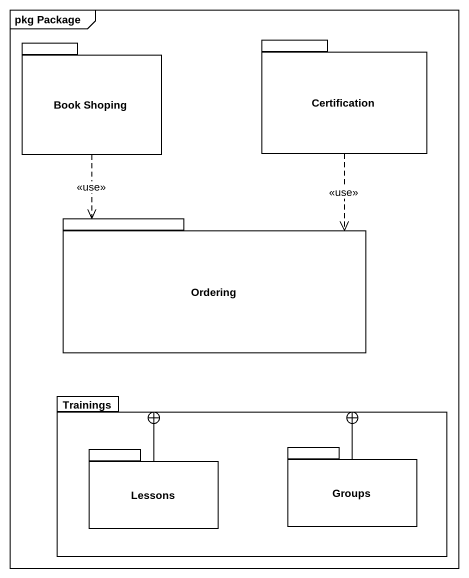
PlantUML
@startuml
mainframe pkg Package
package "Book Shoping" as Book_Shoping {
}
package Certification {
}
package Ordering {
}
package Trainings {
  package Lessons {
  }
  package Groups {
  }
}
Book_Shoping ..> Ordering : <<use>>
Certification ..> Ordering : <<use>>
Lessons -right-+ Trainings
Groups -left-+ Trainings
@enduml
